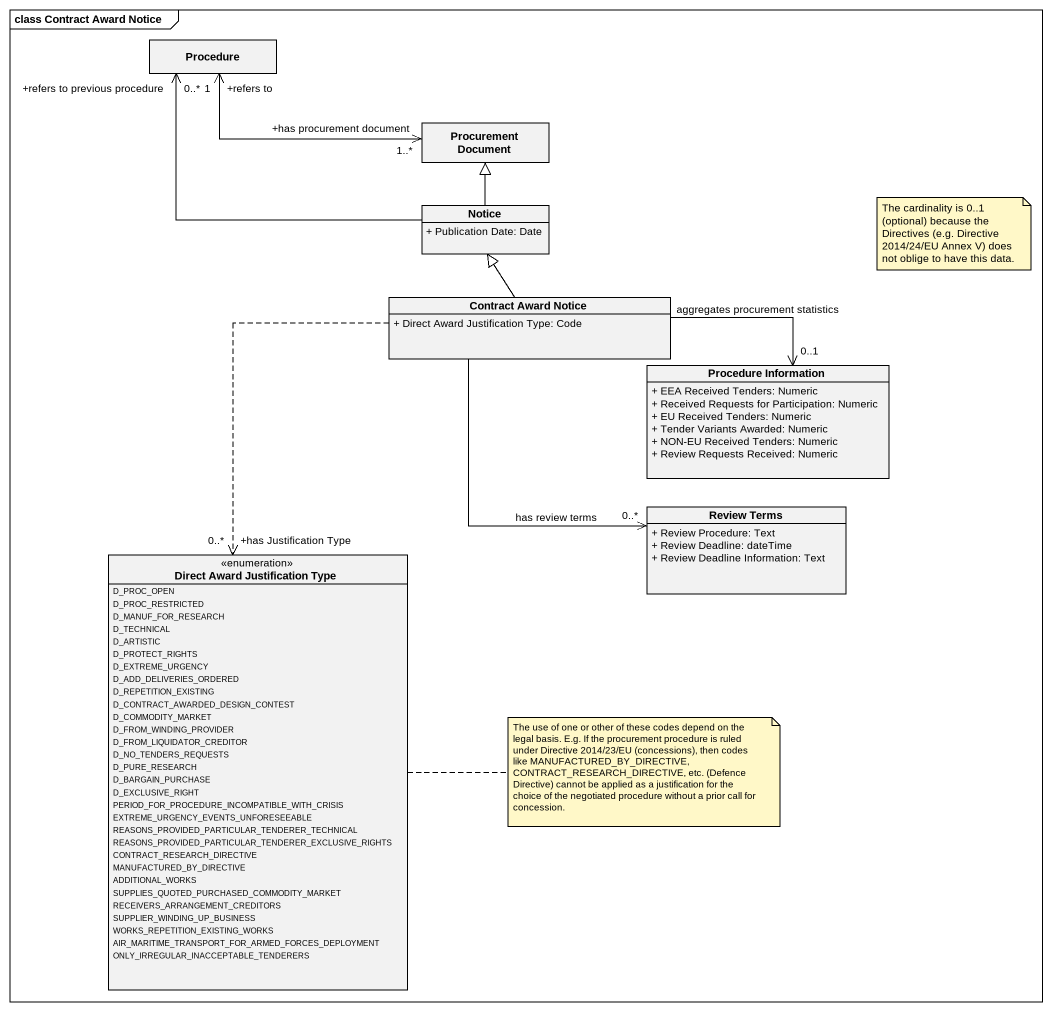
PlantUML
@startuml
mainframe class Contract Award Notice
hide circle
hide empty members
skinparam classAttributeIconSize 0
class Procedure
class "Procurement Document" as Procurement_Document
class Notice {
  + Publication Date: Date
}
class "Contract Award Notice" as Contract_Award_Notice {
  + Direct Award Justification Type: Code
}
class "Procedure Information" as Procedure_Information {
  + EEA Received Tenders: Numeric
  + Received Requests for Participation: Numeric
  + EU Received Tenders: Numeric
  + Tender Variants Awarded: Numeric
  + NON-EU Received Tenders: Numeric
  + Review Requests Received: Numeric
}
class "Review Terms" as Review_Terms {
  + Review Procedure: Text
  + Review Deadline: dateTime
  + Review Deadline Information: Text
}
enum "Direct Award Justification Type" as Direct_Award_Justification {
  D_PROC_OPEN
  D_PROC_RESTRICTED
  D_MANUF_FOR_RESEARCH
  D_TECHNICAL
  D_ARTISTIC
  D_PROTECT_RIGHTS
  D_EXTREME_URGENCY
  D_ADD_DELIVERIES_ORDERED
  D_REPETITION_EXISTING
  D_CONTRACT_AWARDED_DESIGN_CONTEST
  D_COMMODITY_MARKET
  D_FROM_WINDING_PROVIDER
  D_FROM_LIQUIDATOR_CREDITOR
  D_NO_TENDERS_REQUESTS
  D_PURE_RESEARCH
  D_BARGAIN_PURCHASE
  D_EXCLUSIVE_RIGHT
  PERIOD_FOR_PROCEDURE_INCOMPATIBLE_WITH_CRISIS
  EXTREME_URGENCY_EVENTS_UNFORESEEABLE
  REASONS_PROVIDED_PARTICULAR_TENDERER_TECHNICAL
  REASONS_PROVIDED_PARTICULAR_TENDERER_EXCLUSIVE_RIGHTS
  CONTRACT_RESEARCH_DIRECTIVE
  MANUFACTURED_BY_DIRECTIVE
  ADDITIONAL_WORKS
  SUPPLIES_QUOTED_PURCHASED_COMMODITY_MARKET
  RECEIVERS_ARRANGEMENT_CREDITORS
  SUPPLIER_WINDING_UP_BUSINESS
  WORKS_REPETITION_EXISTING_WORKS
  AIR_MARITIME_TRANSPORT_FOR_ARMED_FORCES_DEPLOYMENT
  ONLY_IRREGULAR_INACCEPTABLE_TENDERERS
}
Procedure "+refers to\n1" <-right-> "+has procurement document\n1..*" Procurement_Document
Notice -up-> "+refers to previous procedure\n0..*" Procedure
Notice -up-|> Procurement_Document
Contract_Award_Notice -up-|> Notice
Contract_Award_Notice -right-> "0..1" Procedure_Information : aggregates procurement statistics
Contract_Award_Notice --> "0..*" Review_Terms : has review terms
Contract_Award_Notice ..> "+has Justification Type\n0..*" Direct_Award_Justification
note as N1
  The cardinality is 0..1 (optional) because the Directives (e.g. Directive 2014/24/EU Annex V) does not oblige to have this data.
end note
note right of Direct_Award_Justification : The use of one or other of these codes depend on the legal basis. E.g. If the procurement procedure is ruled under Directive 2014/23/EU (concessions), then codes like MANUFACTURED_BY_DIRECTIVE, CONTRACT_RESEARCH_DIRECTIVE, etc. (Defence Directive) cannot be applied as a justification for the choice of the negotiated procedure without a prior call for concession.
@enduml
